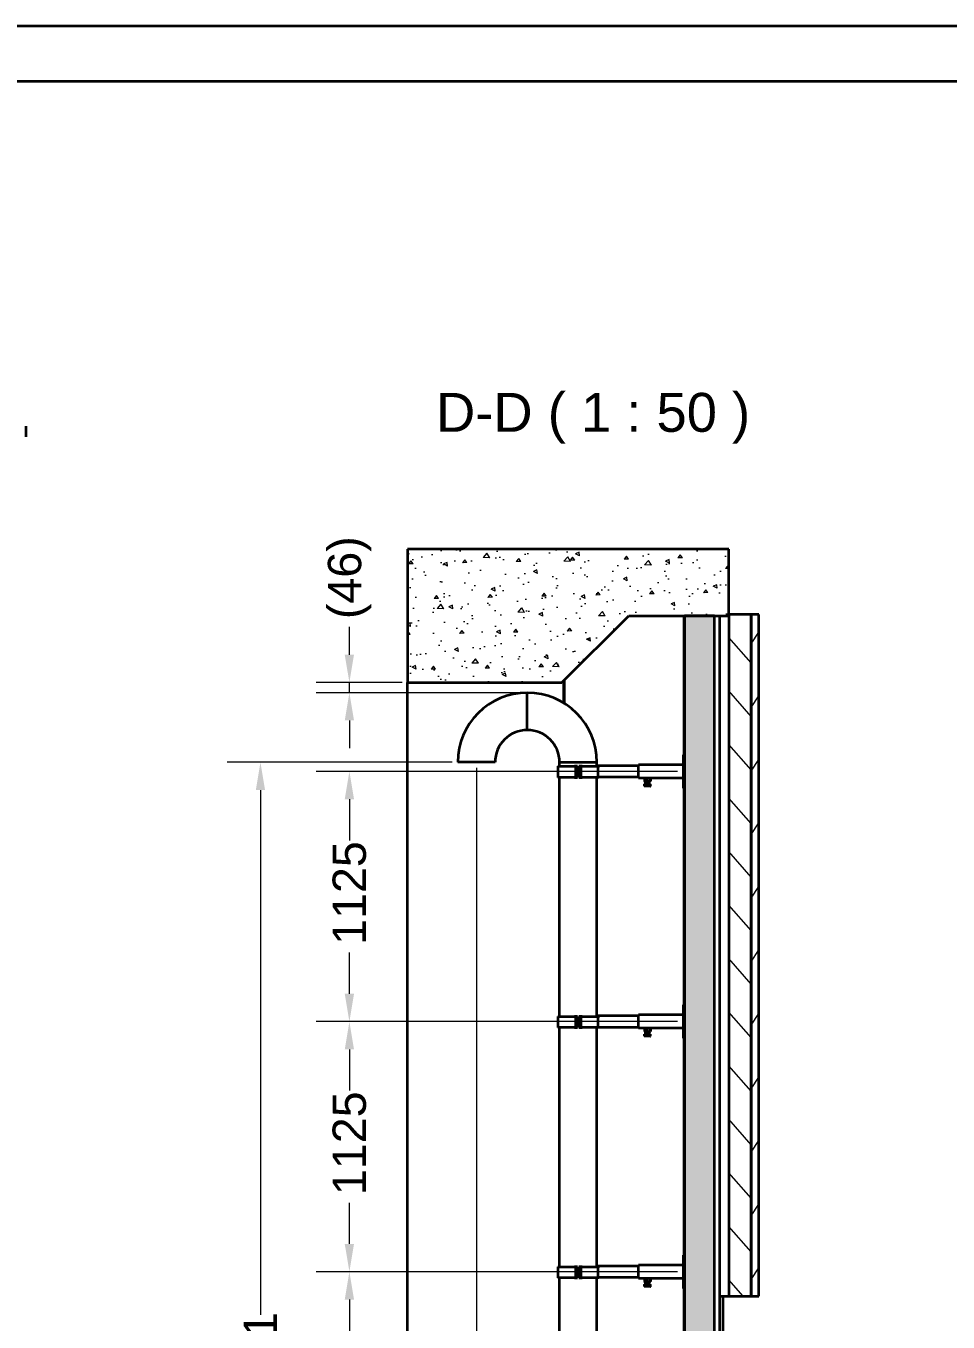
# Model space of a CAD drawing. Header units: millimetres. Extents: x 0 to 42050, y 0 to 29700.
# Drawn here: x 25993 to 30139, y 23871 to 29700 of the extents above; entities that cross this region are included whole.
import ezdxf

# ---------------------------------------------------------------- set-up
doc = ezdxf.new("R2010")
doc.units = ezdxf.units.MM
doc.header["$LTSCALE"] = 50
doc.layers.get('0').update_dxf_attribs({"lineweight": 18})
for name, color, linetype, lineweight in [('Border', 7, 'Continuous', 35), ('Dimension', 7, 'Continuous', 18), ('Hatch', 7, 'Continuous', 18), ('Symbol', 7, 'Continuous', 18), ('Visible', 7, 'Continuous', 35)]:
    doc.layers.add(name, color=color, linetype=linetype, lineweight=lineweight)
doc.styles.add('Label Text', font='arial.ttf')
doc.styles.add('Title', font='arial.ttf')
doc.dimstyles.new('Default - Method 2b', dxfattribs={"dimscale": 50, "dimtxt": 3, "dimasz": 2.5, "dimexe": 3, "dimexo": 0.5, "dimgap": 0.7, "dimtad": 0, "dimtoh": 1, "dimdec": 1, "dimrnd": 1e-08, "dimtxsty": 'Title', "dimcen": 0.09, "dimdle": 10, "dimclrd": 256, "dimclre": 256, "dimclrt": 7, "dimadec": 0, "dimazin": 2, "dimtfac": 0.833333, "dimtdec": 1, "dimtmove": 0, "dimatfit": 3, "dimfxl": 1, "dimtolj": 1, "dimlwd": -1, "dimlwe": -1, "dimarcsym": 0})

# ---------------------------------------------------------------- blocks, each defined once
blk = doc.blocks.new('Borders Bigadan Border')
at = {"layer": 'Border'}
for p, q in [((0, 594), (841, 594)), ((836, 589), (20, 589))]:
    blk.add_line(p, q, dxfattribs=at)
blk = doc.blocks.new('*D54')
at = {"layer": 'Defpoints', "color": 0, "transparency": 16777216}
for p in [(27047.1, 26388.5), (27933.8, 26388.5), (27708.9, 20987.5)]:
    blk.add_point(p, dxfattribs=at)
at = {"layer": 'Dimension', "transparency": 16777216}
for p, q in [((27908.8, 26388.5), (26897.1, 26388.5)), ((27047.1, 26263.5), (27047.1, 23904.2)), ((27047.1, 21112.5), (27047.1, 23415.2)), ((27683.9, 20987.5), (26897.1, 20987.5))]:
    blk.add_line(p, q, dxfattribs=at)
for points in [[(27026.3, 26263.5), (27067.9, 26263.5), (27047.1, 26388.5)], [(27026.3, 21112.5), (27067.9, 21112.5), (27047.1, 20987.5)]]:
    blk.add_solid(points, dxfattribs=at)
at = {"layer": 'Dimension', "color": 7, "transparency": 16777216, "insert": (27123.7, 23450.2), "char_height": 150, "attachment_point": 7, "rotation": 90, "style": 'Title'}
blk.add_mtext('\\A1;5401', dxfattribs=at)
blk = doc.blocks.new('*D55')
at = {"layer": 'Defpoints', "color": 0, "transparency": 16777216}
for p in [(27447, 26747.5), (27708.9, 26747.5), (28247, 26701.6)]:
    blk.add_point(p, dxfattribs=at)
at = {"layer": 'Dimension', "transparency": 16777216}
for p, q in [((27447, 26872.5), (27447, 26997.5)), ((27683.9, 26747.5), (27297, 26747.5)), ((28222, 26701.6), (27297, 26701.6)), ((27447, 26701.6), (27447, 26747.5)), ((27447, 26576.6), (27447, 26451.6))]:
    blk.add_line(p, q, dxfattribs=at)
for points in [[(27426.1, 26872.5), (27467.8, 26872.5), (27447, 26747.5)], [(27426.1, 26576.6), (27467.8, 26576.6), (27447, 26701.6)]]:
    blk.add_solid(points, dxfattribs=at)
at = {"layer": 'Dimension', "color": 7, "transparency": 16777216, "insert": (27545.3, 27032.5), "char_height": 150, "attachment_point": 7, "rotation": 90, "style": 'Title'}
blk.add_mtext('\\A1;(46)', dxfattribs=at)
blk = doc.blocks.new('*D61')
at = {"layer": 'Defpoints', "color": 0, "transparency": 16777216}
for p in [(27447, 24097.5), (28947, 24097.5), (28947, 22972.5)]:
    blk.add_point(p, dxfattribs=at)
at = {"layer": 'Dimension', "transparency": 16777216}
for p, q in [((28922, 24097.5), (27297, 24097.5)), ((27447, 23972.5), (27447, 23812.6)), ((27447, 23097.5), (27447, 23307.6)), ((28922, 22972.5), (27297, 22972.5))]:
    blk.add_line(p, q, dxfattribs=at)
for points in [[(27426.1, 23972.5), (27467.8, 23972.5), (27447, 24097.5)], [(27426.1, 23097.5), (27467.8, 23097.5), (27447, 22972.5)]]:
    blk.add_solid(points, dxfattribs=at)
at = {"layer": 'Dimension', "color": 7, "transparency": 16777216, "insert": (27523.5, 23342.6), "char_height": 150, "attachment_point": 7, "rotation": 90, "style": 'Title'}
blk.add_mtext('\\A1;1125', dxfattribs=at)
blk = doc.blocks.new('*D62')
at = {"layer": 'Defpoints', "color": 0, "transparency": 16777216}
for p in [(27447, 25222.5), (28947, 25222.5), (28947, 24097.5)]:
    blk.add_point(p, dxfattribs=at)
at = {"layer": 'Dimension', "transparency": 16777216}
for p, q in [((28922, 25222.5), (27297, 25222.5)), ((27447, 25097.5), (27447, 24912.4)), ((27447, 24222.5), (27447, 24407.5)), ((28922, 24097.5), (27297, 24097.5))]:
    blk.add_line(p, q, dxfattribs=at)
for points in [[(27426.1, 25097.5), (27467.8, 25097.5), (27447, 25222.5)], [(27426.1, 24222.5), (27467.8, 24222.5), (27447, 24097.5)]]:
    blk.add_solid(points, dxfattribs=at)
at = {"layer": 'Dimension', "color": 7, "transparency": 16777216, "insert": (27523.5, 24442.5), "char_height": 150, "attachment_point": 7, "rotation": 90, "style": 'Title'}
blk.add_mtext('\\A1;1125', dxfattribs=at)
blk = doc.blocks.new('*D63')
at = {"layer": 'Defpoints', "color": 0, "transparency": 16777216}
for p in [(27447, 26347.5), (28947, 26347.5), (28947, 25222.5)]:
    blk.add_point(p, dxfattribs=at)
at = {"layer": 'Dimension', "transparency": 16777216}
for p, q in [((28922, 26347.5), (27297, 26347.5)), ((27447, 26222.5), (27447, 26037.4)), ((27447, 25347.5), (27447, 25532.5)), ((28922, 25222.5), (27297, 25222.5))]:
    blk.add_line(p, q, dxfattribs=at)
for points in [[(27426.1, 26222.5), (27467.8, 26222.5), (27447, 26347.5)], [(27426.1, 25347.5), (27467.8, 25347.5), (27447, 25222.5)]]:
    blk.add_solid(points, dxfattribs=at)
at = {"layer": 'Dimension', "color": 7, "transparency": 16777216, "insert": (27523.5, 25567.5), "char_height": 150, "attachment_point": 7, "rotation": 90, "style": 'Title'}
blk.add_mtext('\\A1;1125', dxfattribs=at)
blk = doc.blocks.new('*D65')
at = {"layer": 'Defpoints', "color": 0, "transparency": 16777216}
for p in [(28018, 26388.5), (28953, 21537.5), (28953, 19787.5)]:
    blk.add_point(p, dxfattribs=at)
at = {"layer": 'Dimension', "transparency": 16777216}
for p, q in [((28018, 26363.5), (28018, 19637.5)), ((28953, 21512.5), (28953, 19637.5)), ((28143, 19787.5), (28828, 19787.5))]:
    blk.add_line(p, q, dxfattribs=at)
for points in [[(28143, 19808.3), (28143, 19766.6), (28018, 19787.5)], [(28828, 19808.3), (28828, 19766.6), (28953, 19787.5)]]:
    blk.add_solid(points, dxfattribs=at)
at = {"layer": 'Dimension', "color": 7, "transparency": 16777216, "insert": (28319.2, 19822.5), "char_height": 150, "attachment_point": 7, "style": 'Title'}
blk.add_mtext('\\A1;935', dxfattribs=at)

msp = doc.modelspace()

# ---------------------------------------------------------------- hatches: boundary and pattern name
at = {"layer": 'Hatch'}
h = msp.add_hatch(dxfattribs=at)
h.set_pattern_fill('AR-CONC', color=256, scale=26.916384, angle=131.249576, style=0)
h.set_pattern_definition([(181.24958, (0, 0), (-114.59345, 156.2882), [20.1873, -222.0602]), (126.2496, (0, 0), (-127.5964, -161.571), [16.1498, -177.6481]), (231.701, (-9.55, 13.02), (-242.18985, -5.2828), [17.1566, -188.7221]), (177.4338, (-40.47, -35.5), (-155.9079, 245.3518), [30.281, -333.0903]), (227.8852, (-53.47, -15.05), (-363.0068, 16.2696), [25.7348, -283.0833]), (122.4337, (-40.47, -35.5), (-363.0068, 16.2696), [24.2247, -266.4722]), (152.24958, (-48.1, -6.38), (-24.4557, 192.2487), [20.1873, -222.0602]), (97.2496, (-48.1, -6.38), (-189.9295, -79.4532), [16.1498, -177.6481]), (202.701, (-50.14, 9.64), (-214.3852, 112.7955), [17.1566, -188.7221]), (168.74958, (0, 0), (-69.52555, -56.61807), [0, -175.49482, 0, -180.33977, 0, -178.32105]), (138.74958, (0, 0), (-126.50396, -16.75924), [0, -102.8206, 0, -171.45737, 0, -67.96387]), (98.74958, (39.576, -45.13), (-90.17335, 112.03215), [0, -67.29096, 0, -209.9478, 0, -278.58458]), (88.74958, (57.32, -65.37), (-123.75656, 100.25335), [0, -87.47825, 0, -139.42687, 0, -197.83542])])
h.paths.add_polyline_path([(27708.89, 26747.46), (28401.74, 26747.46), (28703.54, 27047.46), (29152.7, 27047.46), (29152.7, 27347.46), (27708.89, 27347.46)])
h = msp.add_hatch(dxfattribs=at)
h.set_pattern_fill('AR-CONC', color=256, scale=26.916384, angle=41.249366, style=0)
h.set_pattern_definition([(91.24937, (0, 0), (156.2886, 114.5929), [20.1873, -222.0602]), (36.24937, (0, 0), (-161.5705, 127.597), [16.1498, -177.6481]), (141.7008, (13.02, 9.55), (-5.2819, 242.1899), [17.1566, -188.7221]), (87.4336, (-35.5, 40.47), (245.3524, 155.907), [30.281, -333.0903]), (137.885, (-15.05, 53.47), (16.271, 363.0067), [25.7348, -283.0833]), (32.4335, (-35.5, 40.47), (16.271, 363.0067), [24.2247, -266.4722]), (62.24937, (-6.38, 48.1), (192.2488, 24.455), [20.1873, -222.0602]), (7.24937, (-6.38, 48.1), (-79.4525, 189.9298), [16.1498, -177.6481]), (112.7008, (9.64, 50.14), (112.7963, 214.38475), [17.1566, -188.7221]), (78.74937, (0, 0), (-56.61782, 69.52575), [0, -175.49482, 0, -180.33977, 0, -178.32105]), (48.74937, (0, 0), (-16.75878, 126.50402), [0, -102.8206, 0, -171.45737, 0, -67.96387]), (8.74937, (-45.13, -39.576), (112.03248, 90.17294), [0, -67.29096, 0, -209.9478, 0, -278.58458]), (358.74937, (-65.37, -57.32), (100.2538, 123.7562), [0, -87.47825, 0, -139.42687, 0, -197.83542])])
h.paths.add_polyline_path([(28952.96, 21922.46), (28952.96, 21772.46), (28952.96, 21537.46), (29087.84, 21537.46), (29087.84, 27047.46), (28952.96, 27047.46), (28952.96, 26422.46), (28952.96, 26272.46), (28952.96, 25297.46), (28952.96, 25147.46), (28952.96, 24172.46), (28952.96, 24022.46), (28952.96, 23047.46), (28952.96, 22897.46)])
h = msp.add_hatch(dxfattribs=at)
h.set_pattern_fill('ANSI31', color=256, scale=1270, angle=86.249576, style=0)
h.set_pattern_definition([(131.24958, (0, 0), (-119.35534, -104.67027), [])])
h.paths.add_polyline_path([(29253.07, 23987.46), (29253.07, 27052.46), (29152.7, 27052.46), (29152.7, 23987.46)])
h = msp.add_hatch(dxfattribs=at)
h.set_pattern_fill('ANSI31', color=256, scale=1270, angle=11.249344, style=0)
h.set_pattern_definition([(56.24934, (0, 0), (-131.9948, 88.1983), [])])
h.paths.add_polyline_path([(29288.19, 27052.46), (29253.07, 27052.46), (29253.07, 23987.46), (29288.19, 23987.46)])

# ---------------------------------------------------------------- linework, layer by layer
at = {"layer": 'Visible', "color": 9, "true_color": 0xc0c0c0}
for p, q in [((25992.74, 27900.48), (25992.74, 27852.18)), ((29152.7, 27347.46), (27708.89, 27347.46)), ((27708.89, 27347.46), (27708.89, 26747.46)), ((29152.7, 27047.46), (29152.7, 27347.46)), ((28401.74, 26747.46), (28703.54, 27047.46)), ((28703.54, 27047.46), (29152.7, 27047.46)), ((28952.18, 26422.46), (28952.18, 27047.46)), ((29087.84, 27047.46), (28952.96, 27047.46)), ((28952.96, 27047.46), (28952.96, 26422.46)), ((29087.84, 21537.46), (29087.84, 27047.46)), ((29112.96, 21501.61), (29112.96, 27047.46)), ((29253.07, 27052.46), (29152.7, 27052.46)), ((29152.7, 27052.46), (29152.7, 23987.46)), ((29253.07, 23987.46), (29253.07, 27052.46)), ((29288.19, 27052.46), (29253.07, 27052.46)), ((29253.07, 27052.46), (29253.07, 23987.46)), ((29288.19, 23987.46), (29288.19, 27052.46)), ((28411.52, 26654.88), (28411.52, 26757.18)), ((28413.82, 26653.45), (28413.82, 26759.46)), ((27708.89, 21187.46), (27708.89, 26747.46)), ((27708.89, 26747.46), (28401.74, 26747.46)), ((28952.18, 25297.46), (28952.18, 26272.46)), ((28952.96, 26272.46), (28952.96, 25297.46)), ((28952.18, 24172.46), (28952.18, 25147.46)), ((28952.96, 25147.46), (28952.96, 24172.46)), ((28952.18, 23047.46), (28952.18, 24022.46)), ((28952.96, 24022.46), (28952.96, 23047.46)), ((29112.96, 23987.46), (29152.7, 23987.46)), ((29125.57, 23987.46), (29125.57, 21501.61)), ((29152.7, 23987.46), (29253.07, 23987.46)), ((29253.07, 23987.46), (29288.19, 23987.46))]:
    msp.add_line(p, q, dxfattribs=at)
at = {"layer": 'Visible'}
for p, q in [((28246.96, 26533.31), (28246.96, 26701.61)), ((28246.96, 26533.31), (28246.96, 26701.61)), ((28946.96, 26422.46), (28946.96, 26272.46)), ((28952.96, 26422.46), (28946.96, 26422.46)), ((28952.96, 26422.46), (28952.96, 26272.46)), ((28102.11, 26388.46), (27933.81, 26388.46)), ((28383.81, 26370.46), (28458.48, 26370.46)), ((28383.81, 26370.46), (28383.81, 26320.46)), ((28391.81, 26388.46), (28560.11, 26388.46)), ((28391.81, 26370.46), (28391.81, 26388.46)), ((28391.81, 26388.46), (28560.11, 26388.46)), ((28464.96, 26370.46), (28458.48, 26370.46)), ((28464.96, 26320.46), (28464.96, 26370.46)), ((28472.96, 26370.46), (28464.96, 26370.46)), ((28472.96, 26370.46), (28472.96, 26320.46)), ((28486.96, 26370.46), (28478.96, 26370.46)), ((28478.96, 26320.46), (28478.96, 26370.46)), ((28486.96, 26370.46), (28486.96, 26320.46)), ((28493.44, 26370.46), (28486.96, 26370.46)), ((28493.44, 26370.46), (28565.32, 26370.46)), ((28560.11, 26370.46), (28560.11, 26388.46)), ((28565.32, 26374.46), (28746.96, 26374.46)), ((28565.32, 26374.46), (28565.32, 26364.96)), ((28565.32, 26321.46), (28565.32, 26364.96)), ((28946.96, 26377.46), (28746.96, 26377.46)), ((28746.96, 26377.46), (28746.96, 26375.46)), ((28746.96, 26319.46), (28746.96, 26375.46)), ((28458.48, 26320.46), (28383.81, 26320.46)), ((28391.81, 25245.46), (28391.81, 26320.46)), ((28458.48, 26320.46), (28464.96, 26320.46)), ((28464.96, 26320.46), (28472.96, 26320.46)), ((28478.96, 26320.46), (28486.96, 26320.46)), ((28486.96, 26320.46), (28493.44, 26320.46)), ((28568.11, 26320.46), (28493.44, 26320.46)), ((28560.11, 25245.46), (28560.11, 26320.46)), ((28746.96, 26321.46), (28565.32, 26321.46)), ((28568.11, 26321.46), (28568.11, 26320.46)), ((28746.96, 26319.46), (28746.96, 26317.46)), ((28946.96, 26317.46), (28746.96, 26317.46)), ((28773.25, 26282.13), (28773.25, 26290.66)), ((28773.25, 26290.66), (28775.8, 26290.66)), ((28773.28, 26316.78), (28773.28, 26303.63)), ((28774.96, 26317.46), (28774.11, 26317.15)), ((28774.96, 26302.96), (28774.11, 26303.26)), ((28774.96, 26302.96), (28777.65, 26302.96)), ((28798.96, 26291.46), (28774.96, 26291.46)), ((28774.96, 26290.66), (28774.96, 26291.46)), ((28775.8, 26290.66), (28778.36, 26290.66)), ((28777.65, 26302.96), (28788.86, 26302.96)), ((28778.36, 26290.66), (28785.21, 26290.66)), ((28778.36, 26282.13), (28778.36, 26290.66)), ((28778.96, 26291.46), (28778.96, 26302.96)), ((28782.02, 26316.78), (28782.02, 26303.63)), ((28785.21, 26290.66), (28792.07, 26290.66)), ((28788.86, 26302.96), (28798.17, 26302.96)), ((28792.07, 26282.13), (28792.07, 26290.66)), ((28792.07, 26290.66), (28796.37, 26290.66)), ((28794.96, 26291.46), (28794.96, 26302.96)), ((28795.7, 26316.78), (28795.7, 26303.63)), ((28796.37, 26290.66), (28800.67, 26290.66)), ((28798.17, 26302.96), (28798.96, 26302.96)), ((28798.96, 26317.46), (28799.8, 26317.15)), ((28798.96, 26302.96), (28799.8, 26303.26)), ((28798.96, 26290.66), (28798.96, 26291.46)), ((28800.64, 26316.78), (28800.64, 26303.63)), ((28800.67, 26282.13), (28800.67, 26290.66)), ((28774.96, 26281.46), (28774.05, 26281.79)), ((28775.8, 26281.46), (28774.96, 26281.46)), ((28785.21, 26281.46), (28775.8, 26281.46)), ((28796.37, 26281.46), (28785.21, 26281.46)), ((28798.96, 26281.46), (28796.37, 26281.46)), ((28798.96, 26281.46), (28799.87, 26281.79)), ((28952.96, 26272.46), (28946.96, 26272.46)), ((28946.96, 25297.46), (28946.96, 25147.46)), ((28952.96, 25297.46), (28946.96, 25297.46)), ((28952.96, 25297.46), (28952.96, 25147.46)), ((28383.81, 25245.46), (28458.48, 25245.46)), ((28383.81, 25245.46), (28383.81, 25195.46)), ((28464.96, 25245.46), (28458.48, 25245.46)), ((28464.96, 25195.46), (28464.96, 25245.46)), ((28472.96, 25245.46), (28464.96, 25245.46)), ((28472.96, 25245.46), (28472.96, 25195.46)), ((28486.96, 25245.46), (28478.96, 25245.46)), ((28478.96, 25195.46), (28478.96, 25245.46)), ((28486.96, 25245.46), (28486.96, 25195.46)), ((28493.44, 25245.46), (28486.96, 25245.46)), ((28493.44, 25245.46), (28565.32, 25245.46)), ((28565.32, 25249.46), (28746.96, 25249.46)), ((28565.32, 25249.46), (28565.32, 25239.96)), ((28565.32, 25196.46), (28565.32, 25239.96)), ((28946.96, 25252.46), (28746.96, 25252.46)), ((28746.96, 25252.46), (28746.96, 25250.46)), ((28746.96, 25194.46), (28746.96, 25250.46)), ((28458.48, 25195.46), (28383.81, 25195.46)), ((28391.81, 24120.46), (28391.81, 25195.46)), ((28458.48, 25195.46), (28464.96, 25195.46)), ((28464.96, 25195.46), (28472.96, 25195.46)), ((28478.96, 25195.46), (28486.96, 25195.46)), ((28486.96, 25195.46), (28493.44, 25195.46)), ((28568.11, 25195.46), (28493.44, 25195.46)), ((28560.11, 24120.46), (28560.11, 25195.46)), ((28746.96, 25196.46), (28565.32, 25196.46)), ((28568.11, 25196.46), (28568.11, 25195.46)), ((28746.96, 25194.46), (28746.96, 25192.46)), ((28946.96, 25192.46), (28746.96, 25192.46)), ((28773.28, 25191.78), (28773.28, 25178.63)), ((28774.96, 25192.46), (28774.11, 25192.15)), ((28782.02, 25191.78), (28782.02, 25178.63)), ((28795.7, 25191.78), (28795.7, 25178.63)), ((28798.96, 25192.46), (28799.8, 25192.15)), ((28800.64, 25191.78), (28800.64, 25178.63)), ((28773.25, 25157.13), (28773.25, 25165.66)), ((28773.25, 25165.66), (28775.8, 25165.66)), ((28774.96, 25156.46), (28774.05, 25156.79)), ((28774.96, 25177.96), (28774.11, 25178.26)), ((28774.96, 25177.96), (28777.65, 25177.96)), ((28798.96, 25166.46), (28774.96, 25166.46)), ((28774.96, 25165.66), (28774.96, 25166.46)), ((28775.8, 25156.46), (28774.96, 25156.46)), ((28775.8, 25165.66), (28778.36, 25165.66)), ((28785.21, 25156.46), (28775.8, 25156.46)), ((28777.65, 25177.96), (28788.86, 25177.96)), ((28778.36, 25165.66), (28785.21, 25165.66)), ((28778.36, 25157.13), (28778.36, 25165.66)), ((28778.96, 25166.46), (28778.96, 25177.96)), ((28785.21, 25165.66), (28792.07, 25165.66)), ((28796.37, 25156.46), (28785.21, 25156.46)), ((28788.86, 25177.96), (28798.17, 25177.96)), ((28792.07, 25157.13), (28792.07, 25165.66)), ((28792.07, 25165.66), (28796.37, 25165.66)), ((28794.96, 25166.46), (28794.96, 25177.96)), ((28796.37, 25165.66), (28800.67, 25165.66)), ((28798.96, 25156.46), (28796.37, 25156.46)), ((28798.17, 25177.96), (28798.96, 25177.96)), ((28798.96, 25177.96), (28799.8, 25178.26)), ((28798.96, 25165.66), (28798.96, 25166.46)), ((28798.96, 25156.46), (28799.87, 25156.79)), ((28800.67, 25157.13), (28800.67, 25165.66)), ((28952.96, 25147.46), (28946.96, 25147.46)), ((28946.96, 24172.46), (28946.96, 24022.46)), ((28952.96, 24172.46), (28946.96, 24172.46)), ((28952.96, 24172.46), (28952.96, 24022.46)), ((28383.81, 24120.46), (28458.48, 24120.46)), ((28383.81, 24120.46), (28383.81, 24070.46)), ((28464.96, 24120.46), (28458.48, 24120.46)), ((28464.96, 24070.46), (28464.96, 24120.46)), ((28472.96, 24120.46), (28464.96, 24120.46)), ((28472.96, 24120.46), (28472.96, 24070.46)), ((28486.96, 24120.46), (28478.96, 24120.46)), ((28478.96, 24070.46), (28478.96, 24120.46)), ((28486.96, 24120.46), (28486.96, 24070.46)), ((28493.44, 24120.46), (28486.96, 24120.46)), ((28493.44, 24120.46), (28565.32, 24120.46)), ((28565.32, 24124.46), (28746.96, 24124.46)), ((28565.32, 24124.46), (28565.32, 24114.96)), ((28565.32, 24071.46), (28565.32, 24114.96)), ((28946.96, 24127.46), (28746.96, 24127.46)), ((28746.96, 24127.46), (28746.96, 24125.46)), ((28746.96, 24069.46), (28746.96, 24125.46)), ((28458.48, 24070.46), (28383.81, 24070.46)), ((28391.81, 22995.46), (28391.81, 24070.46)), ((28458.48, 24070.46), (28464.96, 24070.46)), ((28464.96, 24070.46), (28472.96, 24070.46)), ((28478.96, 24070.46), (28486.96, 24070.46)), ((28486.96, 24070.46), (28493.44, 24070.46)), ((28568.11, 24070.46), (28493.44, 24070.46)), ((28560.11, 22995.46), (28560.11, 24070.46)), ((28746.96, 24071.46), (28565.32, 24071.46)), ((28568.11, 24071.46), (28568.11, 24070.46)), ((28746.96, 24069.46), (28746.96, 24067.46)), ((28946.96, 24067.46), (28746.96, 24067.46)), ((28773.25, 24032.13), (28773.25, 24040.66)), ((28773.25, 24040.66), (28775.8, 24040.66)), ((28773.28, 24066.78), (28773.28, 24053.63)), ((28774.96, 24031.46), (28774.05, 24031.79)), ((28774.96, 24067.46), (28774.11, 24067.15)), ((28774.96, 24052.96), (28774.11, 24053.26)), ((28774.96, 24052.96), (28777.65, 24052.96)), ((28798.96, 24041.46), (28774.96, 24041.46)), ((28774.96, 24040.66), (28774.96, 24041.46)), ((28775.8, 24031.46), (28774.96, 24031.46)), ((28775.8, 24040.66), (28778.36, 24040.66)), ((28785.21, 24031.46), (28775.8, 24031.46)), ((28777.65, 24052.96), (28788.86, 24052.96)), ((28778.36, 24040.66), (28785.21, 24040.66)), ((28778.36, 24032.13), (28778.36, 24040.66)), ((28778.96, 24041.46), (28778.96, 24052.96)), ((28782.02, 24066.78), (28782.02, 24053.63)), ((28785.21, 24040.66), (28792.07, 24040.66)), ((28796.37, 24031.46), (28785.21, 24031.46)), ((28788.86, 24052.96), (28798.17, 24052.96)), ((28792.07, 24032.13), (28792.07, 24040.66)), ((28792.07, 24040.66), (28796.37, 24040.66)), ((28794.96, 24041.46), (28794.96, 24052.96)), ((28795.7, 24066.78), (28795.7, 24053.63)), ((28796.37, 24040.66), (28800.67, 24040.66)), ((28798.96, 24031.46), (28796.37, 24031.46)), ((28798.17, 24052.96), (28798.96, 24052.96)), ((28798.96, 24067.46), (28799.8, 24067.15)), ((28798.96, 24052.96), (28799.8, 24053.26)), ((28798.96, 24040.66), (28798.96, 24041.46)), ((28798.96, 24031.46), (28799.87, 24031.79)), ((28800.64, 24066.78), (28800.64, 24053.63)), ((28800.67, 24032.13), (28800.67, 24040.66)), ((28952.96, 24022.46), (28946.96, 24022.46))]:
    msp.add_line(p, q, dxfattribs=at)
for radius, start, end in [(313.15, 90, 180), (313.15, 0, 90), (144.85, 90, 180), (144.85, 0, 90)]:
    msp.add_arc((28246.96, 26388.46), radius, start, end, dxfattribs=at)
for points, weights in [([(28777.65, 26317.46), (28775.62, 26317.46), (28773.28, 26316.78)], [1, 1.11576506476, 1.15554960661]), ([(28773.28, 26316.78), (28773.71, 26317), (28774.11, 26317.15)], [1.15554960661, 1.14219616442, 1.12028299319]), ([(28773.28, 26303.63), (28775.62, 26302.96), (28777.65, 26302.96)], [1.15554960661, 1.11576506476, 1]), ([(28774.11, 26303.26), (28773.71, 26303.41), (28773.28, 26303.63)], [1.12028299319, 1.14219616442, 1.15554960661]), ([(28782.02, 26316.78), (28779.67, 26317.46), (28777.65, 26317.46)], [1.15554960661, 1.11576506476, 1]), ([(28777.65, 26302.96), (28779.67, 26302.96), (28782.02, 26303.63)], [1, 1.11576506476, 1.15554960661]), ([(28788.86, 26317.46), (28785.68, 26317.46), (28782.02, 26316.78)], [1, 1.11576506476, 1.15554960661]), ([(28782.02, 26303.63), (28785.68, 26302.96), (28788.86, 26302.96)], [1.15554960661, 1.11576506476, 1]), ([(28795.7, 26316.78), (28792.03, 26317.46), (28788.86, 26317.46)], [1.15554960661, 1.11576506476, 1]), ([(28788.86, 26302.96), (28792.03, 26302.96), (28795.7, 26303.63)], [1, 1.11576506476, 1.15554960661]), ([(28798.17, 26317.46), (28797.02, 26317.46), (28795.7, 26316.78)], [1, 1.11576506476, 1.15554960661]), ([(28795.7, 26303.63), (28797.02, 26302.96), (28798.17, 26302.96)], [1.15554960661, 1.11576506476, 1]), ([(28800.64, 26316.78), (28799.32, 26317.46), (28798.17, 26317.46)], [1.15554960661, 1.11576506476, 1]), ([(28798.17, 26302.96), (28799.32, 26302.96), (28800.64, 26303.63)], [1, 1.11576506476, 1.15554960661]), ([(28775.8, 26281.46), (28774.62, 26281.46), (28773.25, 26282.13)], [1, 1.04818815859, 1.01981541865]), ([(28778.36, 26282.13), (28776.99, 26281.46), (28775.8, 26281.46)], [1.01981541865, 1.04818815859, 1]), ([(28785.21, 26281.46), (28782.03, 26281.46), (28778.36, 26282.13)], [1, 1.04818815859, 1.01981541865]), ([(28792.07, 26282.13), (28788.4, 26281.46), (28785.21, 26281.46)], [1.01981541865, 1.04818815859, 1]), ([(28796.37, 26281.46), (28794.37, 26281.46), (28792.07, 26282.13)], [1, 1.04818815859, 1.01981541865]), ([(28800.67, 26282.13), (28798.36, 26281.46), (28796.37, 26281.46)], [1.01981541865, 1.04818815859, 1]), ([(28799.87, 26281.79), (28800.25, 26281.93), (28800.67, 26282.13)], [1.02990731041, 1.02822168758, 1.01981541865]), ([(28777.65, 25192.46), (28775.62, 25192.46), (28773.28, 25191.78)], [1, 1.11576506476, 1.15554960661]), ([(28773.28, 25191.78), (28773.71, 25192), (28774.11, 25192.15)], [1.15554960661, 1.14219616442, 1.12028299319]), ([(28782.02, 25191.78), (28779.67, 25192.46), (28777.65, 25192.46)], [1.15554960661, 1.11576506476, 1]), ([(28788.86, 25192.46), (28785.68, 25192.46), (28782.02, 25191.78)], [1, 1.11576506476, 1.15554960661]), ([(28795.7, 25191.78), (28792.03, 25192.46), (28788.86, 25192.46)], [1.15554960661, 1.11576506476, 1]), ([(28798.17, 25192.46), (28797.02, 25192.46), (28795.7, 25191.78)], [1, 1.11576506476, 1.15554960661]), ([(28800.64, 25191.78), (28799.32, 25192.46), (28798.17, 25192.46)], [1.15554960661, 1.11576506476, 1]), ([(28775.8, 25156.46), (28774.62, 25156.46), (28773.25, 25157.13)], [1, 1.04818815859, 1.01981541865]), ([(28773.28, 25178.63), (28775.62, 25177.96), (28777.65, 25177.96)], [1.15554960661, 1.11576506476, 1]), ([(28774.11, 25178.26), (28773.71, 25178.41), (28773.28, 25178.63)], [1.12028299319, 1.14219616442, 1.15554960661]), ([(28778.36, 25157.13), (28776.99, 25156.46), (28775.8, 25156.46)], [1.01981541865, 1.04818815859, 1]), ([(28777.65, 25177.96), (28779.67, 25177.96), (28782.02, 25178.63)], [1, 1.11576506476, 1.15554960661]), ([(28785.21, 25156.46), (28782.03, 25156.46), (28778.36, 25157.13)], [1, 1.04818815859, 1.01981541865]), ([(28782.02, 25178.63), (28785.68, 25177.96), (28788.86, 25177.96)], [1.15554960661, 1.11576506476, 1]), ([(28792.07, 25157.13), (28788.4, 25156.46), (28785.21, 25156.46)], [1.01981541865, 1.04818815859, 1]), ([(28788.86, 25177.96), (28792.03, 25177.96), (28795.7, 25178.63)], [1, 1.11576506476, 1.15554960661]), ([(28796.37, 25156.46), (28794.37, 25156.46), (28792.07, 25157.13)], [1, 1.04818815859, 1.01981541865]), ([(28795.7, 25178.63), (28797.02, 25177.96), (28798.17, 25177.96)], [1.15554960661, 1.11576506476, 1]), ([(28800.67, 25157.13), (28798.36, 25156.46), (28796.37, 25156.46)], [1.01981541865, 1.04818815859, 1]), ([(28798.17, 25177.96), (28799.32, 25177.96), (28800.64, 25178.63)], [1, 1.11576506476, 1.15554960661]), ([(28799.87, 25156.79), (28800.25, 25156.93), (28800.67, 25157.13)], [1.02990731041, 1.02822168758, 1.01981541865]), ([(28775.8, 24031.46), (28774.62, 24031.46), (28773.25, 24032.13)], [1, 1.04818815859, 1.01981541865]), ([(28777.65, 24067.46), (28775.62, 24067.46), (28773.28, 24066.78)], [1, 1.11576506476, 1.15554960661]), ([(28773.28, 24066.78), (28773.71, 24067), (28774.11, 24067.15)], [1.15554960661, 1.14219616442, 1.12028299319]), ([(28773.28, 24053.63), (28775.62, 24052.96), (28777.65, 24052.96)], [1.15554960661, 1.11576506476, 1]), ([(28774.11, 24053.26), (28773.71, 24053.41), (28773.28, 24053.63)], [1.12028299319, 1.14219616442, 1.15554960661]), ([(28778.36, 24032.13), (28776.99, 24031.46), (28775.8, 24031.46)], [1.01981541865, 1.04818815859, 1]), ([(28782.02, 24066.78), (28779.67, 24067.46), (28777.65, 24067.46)], [1.15554960661, 1.11576506476, 1]), ([(28777.65, 24052.96), (28779.67, 24052.96), (28782.02, 24053.63)], [1, 1.11576506476, 1.15554960661]), ([(28785.21, 24031.46), (28782.03, 24031.46), (28778.36, 24032.13)], [1, 1.04818815859, 1.01981541865]), ([(28788.86, 24067.46), (28785.68, 24067.46), (28782.02, 24066.78)], [1, 1.11576506476, 1.15554960661]), ([(28782.02, 24053.63), (28785.68, 24052.96), (28788.86, 24052.96)], [1.15554960661, 1.11576506476, 1]), ([(28792.07, 24032.13), (28788.4, 24031.46), (28785.21, 24031.46)], [1.01981541865, 1.04818815859, 1]), ([(28795.7, 24066.78), (28792.03, 24067.46), (28788.86, 24067.46)], [1.15554960661, 1.11576506476, 1]), ([(28788.86, 24052.96), (28792.03, 24052.96), (28795.7, 24053.63)], [1, 1.11576506476, 1.15554960661]), ([(28796.37, 24031.46), (28794.37, 24031.46), (28792.07, 24032.13)], [1, 1.04818815859, 1.01981541865]), ([(28798.17, 24067.46), (28797.02, 24067.46), (28795.7, 24066.78)], [1, 1.11576506476, 1.15554960661]), ([(28795.7, 24053.63), (28797.02, 24052.96), (28798.17, 24052.96)], [1.15554960661, 1.11576506476, 1]), ([(28800.67, 24032.13), (28798.36, 24031.46), (28796.37, 24031.46)], [1.01981541865, 1.04818815859, 1]), ([(28800.64, 24066.78), (28799.32, 24067.46), (28798.17, 24067.46)], [1.15554960661, 1.11576506476, 1]), ([(28798.17, 24052.96), (28799.32, 24052.96), (28800.64, 24053.63)], [1, 1.11576506476, 1.15554960661]), ([(28799.87, 24031.79), (28800.25, 24031.93), (28800.67, 24032.13)], [1.02990731041, 1.02822168758, 1.01981541865])]:
    msp.add_rational_spline(points, weights, degree=2, dxfattribs=at)

# ---------------------------------------------------------------- block references
at = {"xscale": 50, "yscale": 50, "zscale": 50}
msp.add_blockref('Borders Bigadan Border', (0, 0), dxfattribs=at)

# ---------------------------------------------------------------- texts
at = {"layer": 'Symbol', "insert": (27836.33, 27822.07), "char_height": 175, "attachment_point": 7, "style": 'Label Text'}
msp.add_mtext('D-D ( 1 : 50 )', dxfattribs=at)

# ---------------------------------------------------------------- dimensions: what is measured, and where the dimension line sits
at = {"layer": 'Dimension'}
dim = msp.add_linear_dim(base=(27446.96, 26747.46), p1=(28246.96, 26701.61), p2=(27708.89, 26747.46), angle=270, text='(<>)', dimstyle='Default - Method 2b', override={"dimgap": 0.7, "dimtoh": 0, "dimdec": 0, "dimtol": 0, "dimlim": 0, "dimtp": 0, "dimtm": 0, "dimtdec": 0, "dimtofl": 1, "dimatfit": 1}, dxfattribs=at)
dim.commit()
dim.dimension.update_dxf_attribs({"geometry": '*D55', "text_midpoint": (27446.96, 27208.65), "dimtype": 160})
for base, p1, p2, angle, override, picture, middle in [((27047.11, 26388.46), (27708.89, 20987.46), (27933.81, 26388.46), 90, {"dimgap": 0.7, "dimtoh": 0, "dimdec": 0, "dimtol": 0, "dimlim": 0, "dimtp": 0, "dimtm": 0, "dimtdec": 0, "dimtofl": 0, "dimatfit": 1}, '*D54', (27047.11, 23659.65)), ((27446.96, 26347.46), (28946.96, 25222.46), (28946.96, 26347.46), 90, {"dimgap": 0.7, "dimtoh": 0, "dimdec": 1, "dimtol": 0, "dimlim": 0, "dimtp": 0, "dimtm": 0, "dimtdec": 1, "dimtofl": 0, "dimatfit": 1}, '*D63', (27446.96, 25784.96)), ((28952.96, 19787.46), (28017.96, 26388.46), (28952.96, 21537.46), 180, {"dimgap": 0.7, "dimtad": 1, "dimtoh": 0, "dimdec": 1, "dimtol": 0, "dimlim": 0, "dimtp": 0, "dimtm": 0, "dimtdec": 1, "dimtofl": 0, "dimatfit": 1}, '*D65', (28485.46, 19787.46)), ((27446.96, 25222.46), (28946.96, 24097.46), (28946.96, 25222.46), 90, {"dimgap": 0.7, "dimtoh": 0, "dimdec": 1, "dimtol": 0, "dimlim": 0, "dimtp": 0, "dimtm": 0, "dimtdec": 1, "dimtofl": 0, "dimatfit": 1}, '*D62', (27446.96, 24659.96)), ((27446.96, 24097.46), (28946.96, 22972.46), (28946.96, 24097.46), 90, {"dimgap": 0.7, "dimtoh": 0, "dimdec": 1, "dimtol": 0, "dimlim": 0, "dimtp": 0, "dimtm": 0, "dimtdec": 1, "dimtofl": 0, "dimatfit": 1}, '*D61', (27446.96, 23560.13))]:
    dim = msp.add_linear_dim(base=base, p1=p1, p2=p2, angle=angle, dimstyle='Default - Method 2b', override=override, dxfattribs=at)
    dim.commit()
    dim.dimension.update_dxf_attribs({"geometry": picture, "text_midpoint": middle, "dimtype": 160})

doc.saveas('drawing.dxf')
